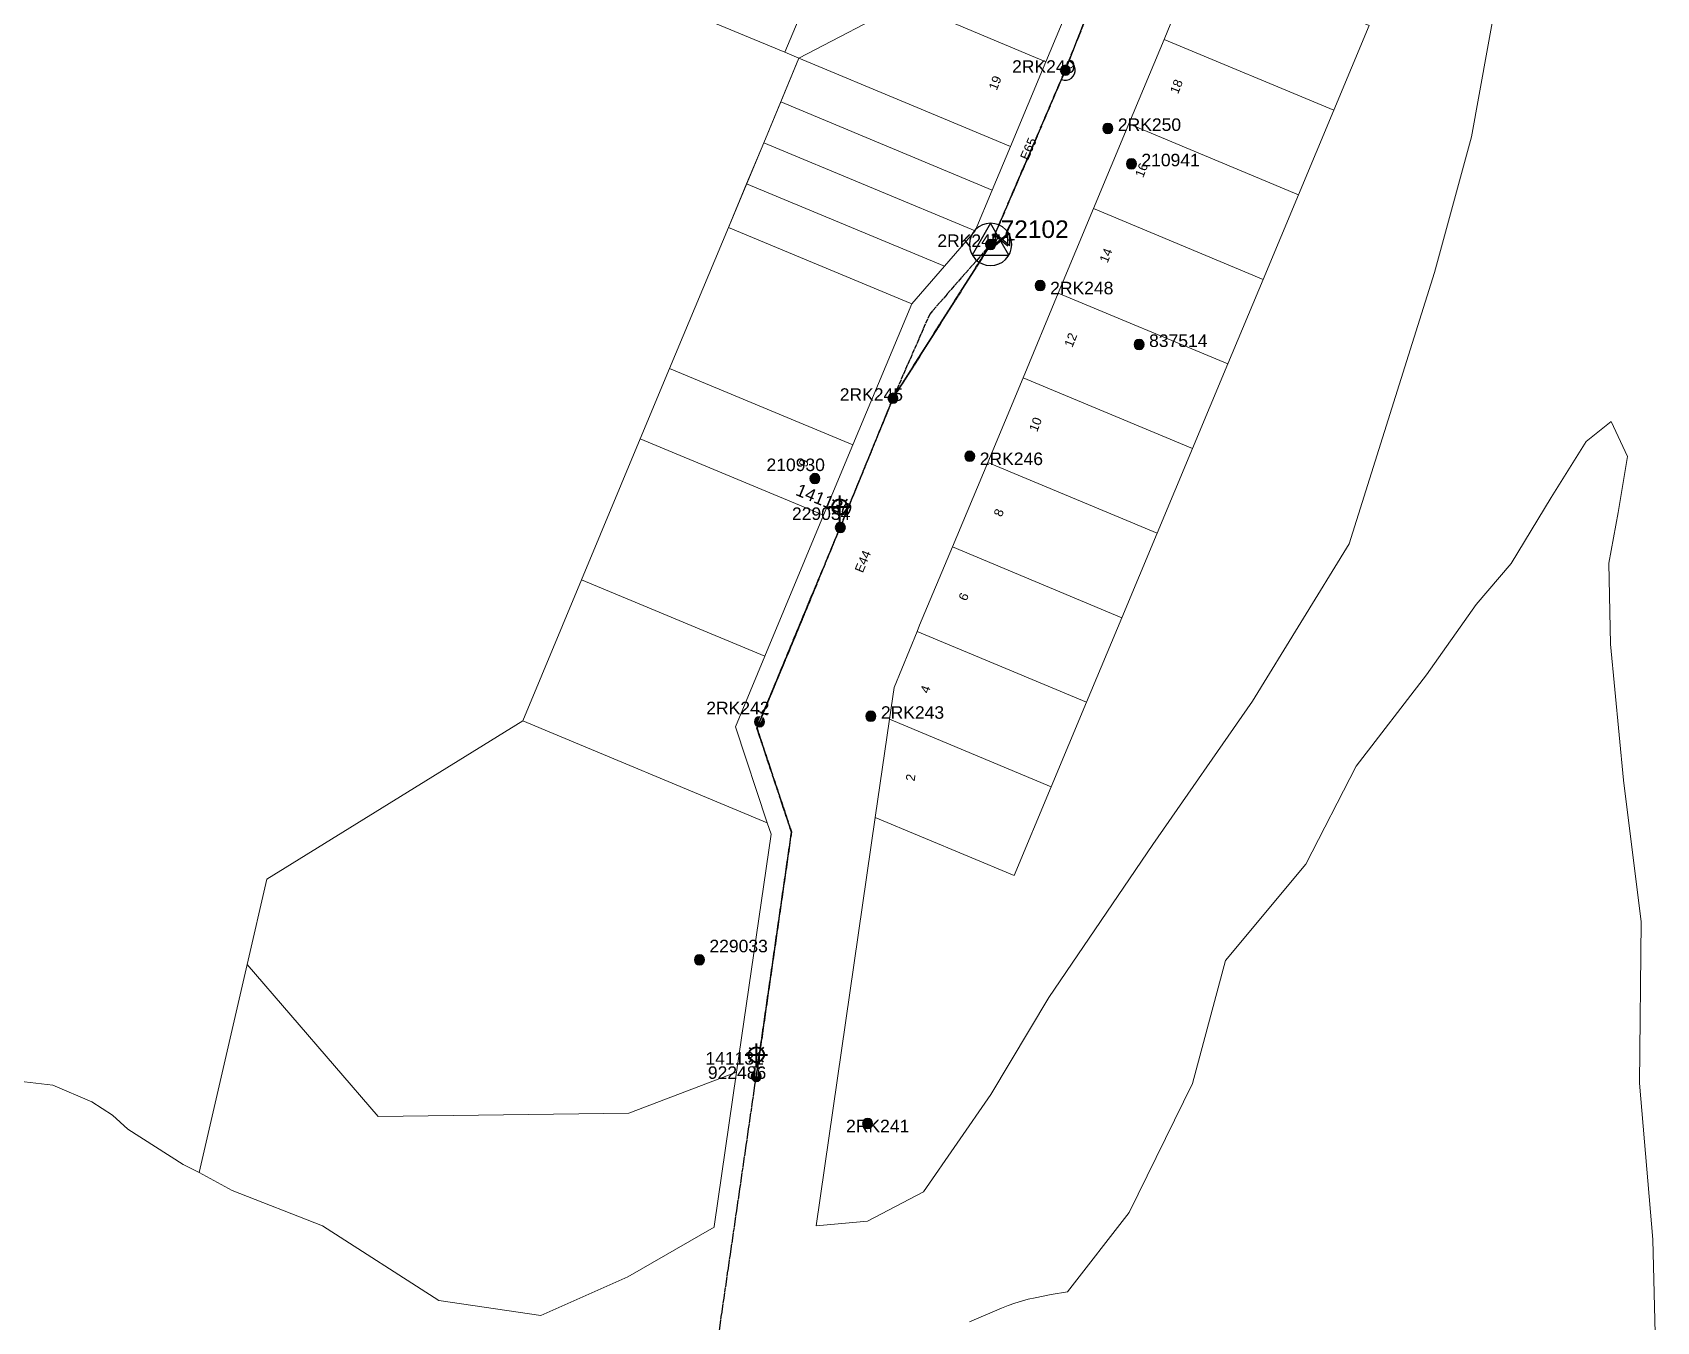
# Model space of a CAD drawing. Header units: metres. Extents: x 269214 to 271153, y 6086402 to 6088113.
# Drawn here: x 270164.3 to 270488.4, y 6086779.9 to 6087037.1 of the extents above; entities that cross this region are included whole.
import ezdxf
from ezdxf.enums import TextEntityAlignment as Align

# ---------------------------------------------------------------- set-up
doc = ezdxf.new("R2010")
doc.units = ezdxf.units.M
doc.linetypes.add('Cable Exist OH', pattern=[1, 1, 0])
doc.layers.get('0').update_dxf_attribs({"color": 6})
doc.layers.add('Cadastre Buildings_SP_EXT', color=9, linetype='Continuous', lineweight=5)
doc.layers.add('Cadastre Land Parcels_SP_EXT', color=9, linetype='Continuous', lineweight=5)
for name, color, linetype in [('Equip_LV_EXT', 7, 'Continuous'), ('Equip_SP_SL_EXT', 7, 'Continuous'), ('Mains_HV_EXT', 7, 'Continuous'), ('Mains_LV_EXT', 7, 'Continuous'), ('Mains_SL_EXT', 7, 'Continuous'), ('Sub_SP_TR_HV_LV_EXT', 7, 'Continuous'), ('SupportsOH_SP_TR_HV_LV_SL_EXT', 7, 'Continuous')]:
    doc.layers.add(name, color=color, linetype=linetype)
doc.styles.add('iecARIAL', font='arial.ttf', dxfattribs={"height": 2})
doc.styles.add('POLE_LABEL', font='arial.ttf')
doc.styles.get("Standard").update_dxf_attribs({"font": 'arial.ttf'})

# ---------------------------------------------------------------- blocks, each defined once
blk = doc.blocks.new('SUB_POLE_EXT')
blk.add_wipeout([(0, 4.22), (0.42, 4.2), (0.83, 4.14), (1.21, 4.05), (1.62, 3.9), (1.99, 3.72), (2.35, 3.51), (2.68, 3.26), (2.99, 2.99), (3.28, 2.66), (3.52, 2.34), (3.76, 1.92), (3.9, 1.62), (4.04, 1.23), (4.18, 0.63), (4.22, 0), (4.18, -0.61), (4.06, -1.15), (3.9, -1.62), (3.58, -2.24), (3.22, -2.73), (2.97, -3.01), (2.68, -3.26), (2.36, -3.5), (2, -3.72), (1.64, -3.89), (1.25, -4.03), (0.82, -4.14), (0.42, -4.2), (0, -4.22), (-0.41, -4.2), (-0.8, -4.15), (-1.21, -4.05), (-1.62, -3.9), (-1.99, -3.73), (-2.35, -3.51), (-2.68, -3.26), (-2.96, -3.02), (-3.23, -2.72), (-3.51, -2.35), (-3.71, -2.01), (-3.91, -1.6), (-4.05, -1.21), (-4.16, -0.76), (-4.22, -0.14), (-4.21, 0.39), (-4.14, 0.83), (-4.03, 1.27), (-3.9, 1.63), (-3.71, 2.02), (-3.5, 2.37), (-3.28, 2.67), (-2.99, 2.99), (-2.68, 3.27), (-2.33, 3.52), (-1.98, 3.73), (-1.63, 3.9), (-1.2, 4.05), (-0.78, 4.15), (-0.4, 4.21)])
blk.add_line((2.16, 0.48), (2.16, 0.48, 0))
blk.add_lwpolyline([(-4.22, 0, 1), (4.22, 0, 1)], format="xyb", close=True)
blk.add_lwpolyline([(2.14, 0.52), (0, 4.22), (-3.66, -2.11), (3.66, -2.11)], close=True)
for tag, height, flags, p in [('ASSET_NUM', 3.5, 8, (2, 2)), ('STREET_CODE', 0.2, 9, (1.5, 0)), ('CONSTRUCTED_VOLTAGE', 0.2, 9, (1.5, -0.2)), ('OPERATING_VOLTAGE', 0.2, 9, (1.5, -0.6)), ('OPERATED_BY', 0.2, 9, (1.5, -0.8)), ('ORIENTATION', 0.2, 9, (1.5, -1.2)), ('OWNED_BY', 0.2, 9, (1.5, -1.4)), ('SECONDARY_VOLTAGE', 0.2, 9, (1.5, -1.6)), ('STATE', 0.2, 9, (1.5, -1.8)), ('SUBSTATION_TYPE', 0.2, 9, (1.5, -2)), ('STREETNAME', 0.2, 9, (1.5, -2.8)), ('SUBURB', 0.2, 9, (1.5, -3)), ('NO_PHASES', 0.2, 9, (1.5, -0.4)), ('MAINTAINED_BY', 0.2, 9, (1.5, -1)), ('USAGE', 0.2, 9, (1.5, -2.2)), ('LEGEND', 0.2, 9, (1.5, -2.4)), ('LOCATION', 0.2, 9, (1.5, -2.6)), ('NOTES', 0.2, 9, (1.5, -3.2)), ('Z', 0.2, 1, (1.5, -3.4))]:
    blk.add_attdef(tag, text='', height=height, dxfattribs=dict(flags=flags)).set_placement(p, align=Align.MIDDLE_LEFT)
blk = doc.blocks.new('LV_OH_LINKS_DISTFUSE_EXT')
for p, q in [((0, 0), (0.96, 0)), ((3.84, 0), (4.8, 0))]:
    blk.add_line(p, q)
blk.add_lwpolyline([(3.84, -1.2), (3.84, 1.2), (0.96, -1.2), (0.96, 1.2)], close=True)
at = {"flags": 9}
for tag, p in [('ACTUAL_STATUS', (0, 0)), ('CONSTRUCTED_VOLTAGE', (0, -0.2)), ('OPERATING_VOLTAGE', (0, -0.6)), ('ORIENTATION', (0, -0.8)), ('OWNED_BY', (0, -1)), ('STATE', (0, -1.2)), ('SWITCH_TYPE', (0, -1.4)), ('NO_PHASES', (0, -0.4)), ('USAGE', (0, -1.6)), ('NOTES', (0, -1.8))]:
    blk.add_attdef(tag, text='', height=0.2, dxfattribs=at).set_placement(p, align=Align.MIDDLE_LEFT)
at = {"flags": 1}
blk.add_attdef('Z', (0, 0), '', height=0.2, dxfattribs=at)
blk = doc.blocks.new('SL_LANTERN_EXT')
at = {"lineweight": 40}
for p, q in [((-2.25, 4.22), (2.25, 4.22)), ((-1.46, 5.68), (-1.06, 5.28)), ((0, 1.97), (0, 6.47)), ((1.46, 5.68), (1.06, 5.28)), ((-1.46, 2.76), (-1.06, 3.16)), ((0, 0), (0, 2.72)), ((1.46, 2.76), (1.06, 3.16))]:
    blk.add_line(p, q, dxfattribs=at)
blk.add_circle((0, 4.22), 1.5, dxfattribs=at)
at = {"style": 'iecARIAL', "flags": 8}
blk.add_attdef('ASSET_NUM', (1.5, 1.5), '', height=2.5, dxfattribs=at)
for tag, p, height, flags in [('OPERATING_VOLTAGE', (0.98, -1.65), 0.2, 9), ('ORIENTATION', (0.98, -1.85), 0.2, 9), ('OWNED_BY', (0.98, -2.05), 0.2, 9), ('STATE', (0.98, -2.25), 0.2, 9), ('CONSTRUCTED_VOLTAGE', (0.98, -0.65), 0.2, 9), ('CONTROL_TYPE', (0.98, -0.85), 0.2, 9), ('LANTERN_PURPOSE', (0.98, -1.05), 0.2, 9), ('LANTERN_TYPE', (0.98, -1.25), 0.2, 9), ('NO_PHASES', (0.98, -1.45), 0.2, 9), ('USAGE', (0.98, -2.45), 0.2, 9), ('CEXIST', (0.98, -2.65), 0.2, 9), ('CNEW', (0.98, -2.85), 0.2, 9), ('CNUMBER', (0.98, -3.05), 0.2, 9), ('CREMOVE', (0.98, -3.25), 0.2, 9), ('LNUMBER', (2.18, -3.25), 2.5, 8), ('CREPLACE', (0.98, -3.45), 0.2, 9), ('LKINGHEIGHT', (0.98, -3.65), 0.2, 9), ('LBRACKET', (0.98, -3.85), 0.2, 9), ('LBRACKETVOCAB', (0.98, -4.05), 0.2, 9), ('LCATEGORY', (0.98, -4.25), 0.2, 9), ('LCHARGE1', (0.98, -4.45), 0.2, 9), ('LCHARGE1PERCENT', (0.98, -4.65), 0.2, 9), ('LCHARGE2', (0.98, -4.85), 0.2, 9), ('LCHARGE2PERCENT', (0.98, -5.05), 0.2, 9), ('LCHARGE3', (0.98, -5.25), 0.2, 9), ('LCHARGE3PERCENT', (0.98, -5.45), 0.2, 9), ('LEXIST', (0.98, -5.65), 0.2, 9), ('LLAMP', (0.98, -5.85), 0.2, 9), ('LLAMPVOCAB', (0.98, -6.05), 0.2, 9), ('LMAST', (0.98, -6.25), 0.2, 9), ('LMASTVOCAB', (0.98, -6.45), 0.2, 9), ('LNEW', (0.98, -6.65), 0.2, 9), ('STREETNAME', (0.98, -9.25), 0.2, 9), ('SUBURB', (0.98, -9.45), 0.2, 1), ('LANTNUMBER', (0.98, -6.85), 0.2, 9), ('LOUTREACH', (0.98, -7.25), 0.2, 9), ('LOUTREACHVOCAB', (0.98, -7.45), 0.2, 9), ('LRATECODE', (0.98, -7.65), 0.2, 9), ('LREMOVE', (0.98, -7.85), 0.2, 9), ('LREPLACE', (0.98, -8.05), 0.2, 9), ('LTYPE', (0.98, -8.25), 0.2, 9), ('LTYPEVOCAB', (0.98, -8.45), 0.2, 9), ('LEGEND', (0.98, -8.65), 0.2, 9), ('LOCATION', (0.98, -8.85), 0.2, 9), ('NOTES', (0.98, -9.05), 0.2, 9)]:
    blk.add_attdef(tag, p, '', height=height, dxfattribs=dict(flags=flags))
blk = doc.blocks.new('POLE_EXT')
blk.add_hatch(color=256).paths.add_polyline_path([(-1, 0, 1), (1, 0, 1)])
blk.add_lwpolyline([(-1, 0, 1), (1, 0, 1)], format="xyb", close=True)
for tag, height, flags, p in [('pNumber', 2.5, 8, (-17.84, 2.07)), ('OWNED_BY', 0.2, 9, (1.35, -0.4)), ('SPECIAL_USE', 0.2, 9, (1.35, -0.8)), ('STATE', 0.2, 9, (1.35, -1)), ('cLV', 0.2, 9, (1.35, -1.4)), ('hDepth', 0.2, 9, (1.35, -1.6)), ('hDia', 0.2, 9, (1.35, -1.8)), ('cHV', 0.2, 9, (1.35, -2)), ('PARENT', 0.2, 9, (1.35, -0.6)), ('USAGE', 0.2, 9, (1.35, -1.2)), ('LBRACKET', 0.2, 9, (1.35, -2.2)), ('LExisting', 0.2, 9, (1.35, -2.4)), ('LANTNUMBER', 0.2, 9, (1.35, -2.6)), ('LOther', 0.2, 9, (1.35, -2.8)), ('LRemove', 0.2, 9, (1.35, -3)), ('LEGEND', 0.2, 9, (1.35, -3.2)), ('cLinedev', 0.2, 9, (1.35, -3.4)), ('pExisting', 0.2, 9, (1.35, -3.8)), ('pFooting', 0.2, 9, (1.35, -4.4)), ('pNew', 0.2, 9, (1.35, -4.6)), ('pRelocate', 0.2, 9, (1.35, -5)), ('pRemove', 0.2, 9, (1.35, -5.2)), ('pReplace', 0.2, 9, (1.35, -5.4)), ('pStay', 0.2, 9, (1.35, -5.6)), ('pType', 0.2, 9, (1.35, -5.8)), ('cspan', 0.2, 9, (1.35, -6)), ('STREETNAME', 0.2, 9, (1.35, -6.2)), ('SUBURB', 0.2, 9, (1.35, -6.4)), ('LOCATION', 0.2, 9, (1.35, -3.6)), ('PFNUMBER', 0.2, 9, (1.35, -4)), ('NEWPFNUMBER', 0.2, 9, (1.35, -4.2)), ('OPERATED_BY', 0.2, 9, (1.36, -7.01)), ('NOTES', 0.2, 9, (1.35, -6.6)), ('MAINTAINED_BY', 0.2, 9, (1.36, -6.81))]:
    blk.add_attdef(tag, text='', height=height, dxfattribs=dict(flags=flags)).set_placement(p, align=Align.MIDDLE_LEFT)
at = {"style": 'POLE_LABEL'}
for tag, height, flags, p in [('ASSET_NUM', 2.5, 8, (2, 2)), ('STRUCTURE_PLANT_NUMBER', 0.2, 9, (1.35, 0.03)), ('STREET_CODE', 0.2, 9, (1.35, -0.2))]:
    blk.add_attdef(tag, text='', height=height, dxfattribs=dict(at, flags=flags)).set_placement(p, align=Align.MIDDLE_LEFT)
at = {"flags": 1}
blk.add_attdef('Z', (1.35, -7.33), '', height=0.2, dxfattribs=at)
blk = doc.blocks.new('End Shackle_EXT')
blk.add_wipeout([(0, 0.25), (1.81, 0.25), (1.82, -0.25), (0, -0.25)])
blk.add_line((1.81, -1), (1.81, 1))
at = {"flags": 1}
blk.add_attdef('Z', (0, 0), '', height=0.2, dxfattribs=at)
at = {"flags": 9}
for tag, p in [('CONNECTOR_TYPE', (0, 0)), ('CONSTRUCTED_VOLTAGE', (0, -0.2)), ('OPERATING_VOLTAGE', (0, -0.6)), ('ORIENTATION', (0, -0.8)), ('OWNED_BY', (0, -1)), ('STATE', (0, -1.2)), ('NO_PHASES', (0, -0.4)), ('USAGE', (0, -1.4)), ('NOTES', (0, -1.6))]:
    blk.add_attdef(tag, text='', height=0.2, dxfattribs=at).set_placement(p, align=Align.MIDDLE_LEFT)

msp = doc.modelspace()

# ---------------------------------------------------------------- linework, layer by layer
at = {"layer": 'Cadastre Buildings_SP_EXT', "linetype": 'Continuous'}
for points in [[(270339.76, 6086982.98), (270339.43, 6086983.12), (270303.18, 6086998.23), (270291.45, 6086970.09), (270328.03, 6086954.84), (270339.76, 6086982.98)], [(270322.16, 6086940.77), (270285.58, 6086956.02), (270273.85, 6086927.88), (270310.43, 6086912.63), (270322.16, 6086940.77)], [(270304.57, 6086898.55), (270310.43, 6086912.63), (270273.85, 6086927.88), (270262.12, 6086899.74), (270310.94, 6086879.39), (270304.57, 6086898.55)], [(270304.81, 6086829.63), (270311.69, 6086877.15), (270310.94, 6086879.39), (270262.12, 6086899.74), (270211.09, 6086868.14), (270207.16, 6086851.11), (270233.29, 6086820.81), (270283.3, 6086821.48), (270304.81, 6086829.63)]]:
    msp.add_lwpolyline(points, close=True, dxfattribs=at)
at = {"layer": 'Cadastre Land Parcels_SP_EXT', "linetype": 'Continuous'}
for points in [[(270329.77, 6087069.77), (270312.89, 6087076.81), (270297.56, 6087040.21), (270314.44, 6087033.17), (270329.77, 6087069.77)], [(270317.26, 6087032), (270314.44, 6087033.17), (270329.77, 6087069.77), (270346.66, 6087062.73), (270338.44, 6087043.04), (270317.26, 6087032)], [(270371.98, 6087052.18), (270346.66, 6087062.73), (270338.44, 6087043.04), (270366.51, 6087031.29), (270373.55, 6087048.17), (270371.98, 6087052.18)], [(270431.03, 6087038.5), (270397.17, 6087052.64), (270392.69, 6087041.91), (270390.13, 6087035.75), (270423.98, 6087021.62), (270431.03, 6087038.5)], [(270366.51, 6087031.29), (270338.44, 6087043.04), (270317.26, 6087032), (270339.22, 6087022.81), (270359.47, 6087014.4), (270359.47, 6087014.4), (270366.51, 6087031.29)], [(270423.98, 6087021.62), (270390.13, 6087035.75), (270383.09, 6087018.87), (270416.93, 6087004.74), (270423.98, 6087021.62)], [(270359.47, 6087014.4), (270359.47, 6087014.4), (270339.22, 6087022.81), (270317.26, 6087032), (270313.61, 6087023.26), (270355.83, 6087005.67), (270359.47, 6087014.4)], [(270416.93, 6087004.74), (270383.09, 6087018.87), (270376.05, 6087001.98), (270409.88, 6086987.86), (270409.89, 6086987.85), (270416.93, 6087004.74)], [(270346.29, 6086990.47), (270306.8, 6087006.92), (270303.18, 6086998.23), (270339.43, 6086983.12), (270339.76, 6086982.98), (270346.29, 6086990.47)], [(270402.83, 6086970.98), (270369.01, 6086985.1), (270361.97, 6086968.21), (270395.78, 6086954.1), (270395.78, 6086954.1), (270402.83, 6086970.98)], [(270328.03, 6086954.84), (270291.45, 6086970.09), (270285.58, 6086956.02), (270322.16, 6086940.77), (270328.03, 6086954.84)], [(270395.78, 6086954.1), (270395.78, 6086954.1), (270361.97, 6086968.21), (270354.93, 6086951.33), (270388.73, 6086937.22), (270395.78, 6086954.1)], [(270388.73, 6086937.22), (270354.93, 6086951.33), (270347.89, 6086934.45), (270381.68, 6086920.34), (270388.73, 6086937.22)], [(270381.68, 6086920.34), (270347.89, 6086934.45), (270341.33, 6086918.82), (270340.85, 6086917.56), (270374.63, 6086903.46), (270381.68, 6086920.34)], [(270374.63, 6086903.46), (270340.85, 6086917.56), (270336.22, 6086906.43), (270335.29, 6086900.06), (270367.59, 6086886.58), (270374.63, 6086903.46)], [(270367.59, 6086886.58), (270335.29, 6086900.06), (270332.45, 6086880.45), (270360.2, 6086868.88), (270367.59, 6086886.58)], [(270304.81, 6086829.63), (270283.3, 6086821.48), (270233.29, 6086820.81), (270207.16, 6086851.11), (270197.59, 6086809.59), (270204.12, 6086806), (270222.19, 6086799), (270245.4, 6086784.06), (270265.72, 6086781.06), (270283.11, 6086788.79), (270300.33, 6086798.7), (270300.36, 6086798.84), (270304.81, 6086829.63)]]:
    msp.add_lwpolyline(points, close=True, dxfattribs=at)
for points in [[(270159.29, 6086828.09), (270168.36, 6086827.02), (270176.15, 6086823.72), (270180.28, 6086821.04), (270183.36, 6086818.27), (270194.37, 6086811.22), (270197.59, 6086809.59), (270207.16, 6086851.11), (270211.09, 6086868.14), (270262.12, 6086899.74), (270273.85, 6086927.88), (270285.58, 6086956.02), (270291.45, 6086970.09), (270303.18, 6086998.23), (270310.22, 6087015.12), (270317.26, 6087032), (270314.44, 6087033.17), (270297.56, 6087040.21)], [(270488.38, 6086766.81), (270487.67, 6086796.22), (270484.97, 6086827.43), (270485.35, 6086859.64), (270481.77, 6086887.91), (270479.18, 6086915.07), (270478.88, 6086931.25), (270480.72, 6086941.34), (270482.56, 6086952.48), (270479.36, 6086959.52), (270474.32, 6086955.49), (270467.36, 6086944.33), (270459.41, 6086931.12), (270452.38, 6086922.98), (270442.46, 6086908.93), (270428.42, 6086890.68), (270418.39, 6086871.16), (270402.35, 6086851.92), (270395.79, 6086827.4), (270383.16, 6086801.63), (270370.86, 6086785.81), (270367.6, 6086785.27), (270364.39, 6086784.63), (270363.02, 6086784.31), (270361.66, 6086783.94), (270360.32, 6086783.52), (270359, 6086783.06), (270357.69, 6086782.55), (270351.29, 6086779.81)]]:
    msp.add_lwpolyline(points, dxfattribs=at)
at = {"layer": 'Mains_LV_EXT', "linetype": 'Cable Exist OH'}
msp.add_lwpolyline([(270370.4, 6087029.58), (270379.9, 6087053.8)], dxfattribs=at)
at = {"layer": 'Mains_LV_EXT', "linetype": 'Continuous'}
msp.add_lwpolyline([(270369.64, 6087027.73, 1.001077), (270371.13, 6087031.44)], format="xyb", dxfattribs=at)

# ---------------------------------------------------------------- block references
at = {"layer": 'Equip_SP_SL_EXT'}
ref = msp.add_blockref('SL_LANTERN_EXT', (270325.39, 6086938.23), dxfattribs=at)
ref.add_attrib('ASSET_NUM', '141130', dxfattribs={"layer": '0', "height": 2.5, "rotation": 337.5263, "style": 'iecARIAL'}).set_placement((270326.89, 6086939.73), align=Align.BOTTOM_RIGHT)
ref = msp.add_blockref('SL_LANTERN_EXT', (270308.75, 6086828.9), dxfattribs=at)
ref.add_attrib('ASSET_NUM', '141131', dxfattribs={"layer": '0', "height": 2.5, "style": 'iecARIAL'}).set_placement((270310.25, 6086830.4), align=Align.BOTTOM_RIGHT)
at = {"layer": 'Sub_SP_TR_HV_LV_EXT'}
ref = msp.add_blockref('SUB_POLE_EXT', (270355.49, 6086994.82), dxfattribs=at)
ref.add_attrib('ASSET_NUM', '72102', dxfattribs={"layer": '0', "height": 3.5}).set_placement((270357.49, 6086995.07), align=Align.BOTTOM_LEFT)
at = {"layer": 'SupportsOH_SP_TR_HV_LV_SL_EXT'}
ref = msp.add_blockref('POLE_EXT', (270370.4, 6087029.58), dxfattribs=at)
ref.add_attrib('ASSET_NUM', '2RK249', dxfattribs={"layer": '0', "height": 2.5, "style": 'POLE_LABEL'}).set_placement((270372.4, 6087030.33), align=Align.MIDDLE_RIGHT)
ref = msp.add_blockref('POLE_EXT', (270378.89, 6087017.98), dxfattribs=at)
ref.add_attrib('ASSET_NUM', '2RK250', dxfattribs={"layer": '0', "height": 2.5, "style": 'POLE_LABEL'}).set_placement((270380.89, 6087018.73), align=Align.MIDDLE_LEFT)
ref = msp.add_blockref('POLE_EXT', (270383.59, 6087010.92), dxfattribs=at)
ref.add_attrib('ASSET_NUM', '210941', dxfattribs={"layer": '0', "height": 2.5, "style": 'POLE_LABEL'}).set_placement((270385.59, 6087011.67), align=Align.MIDDLE_LEFT)
ref = msp.add_blockref('POLE_EXT', (270365.38, 6086986.62), dxfattribs=at)
ref.add_attrib('ASSET_NUM', '2RK248', dxfattribs={"layer": '0', "height": 2.5, "style": 'POLE_LABEL'}).set_placement((270367.38, 6086987.37), align=Align.TOP_LEFT)
ref = msp.add_blockref('POLE_EXT', (270385.12, 6086974.86), dxfattribs=at)
ref.add_attrib('ASSET_NUM', '837514', dxfattribs={"layer": '0', "height": 2.5, "style": 'POLE_LABEL'}).set_placement((270387.12, 6086975.61), align=Align.MIDDLE_LEFT)
ref = msp.add_blockref('POLE_EXT', (270336.01, 6086964.12), dxfattribs=at)
ref.add_attrib('ASSET_NUM', '2RK245', dxfattribs={"layer": '0', "height": 2.5, "style": 'POLE_LABEL'}).set_placement((270338.01, 6086964.87), align=Align.MIDDLE_RIGHT)
ref = msp.add_blockref('POLE_EXT', (270320.43, 6086948.1), dxfattribs=at)
ref.add_attrib('ASSET_NUM', '210930', dxfattribs={"layer": '0', "height": 2.5, "style": 'POLE_LABEL'}).set_placement((270322.43, 6086948.85), align=Align.BOTTOM_RIGHT)
ref = msp.add_blockref('POLE_EXT', (270351.33, 6086952.55), dxfattribs=at)
ref.add_attrib('ASSET_NUM', '2RK246', dxfattribs={"layer": '0', "height": 2.5, "style": 'POLE_LABEL'}).set_placement((270353.33, 6086953.3), align=Align.TOP_LEFT)
ref = msp.add_blockref('POLE_EXT', (270325.51, 6086938.34), dxfattribs=at)
ref.add_attrib('ASSET_NUM', '229034', dxfattribs={"layer": '0', "height": 2.5, "style": 'POLE_LABEL'}).set_placement((270327.51, 6086939.09), align=Align.BOTTOM_RIGHT)
ref = msp.add_blockref('POLE_EXT', (270309.38, 6086899.57), dxfattribs=at)
ref.add_attrib('ASSET_NUM', '2RK242', dxfattribs={"layer": '0', "height": 2.5, "style": 'POLE_LABEL'}).set_placement((270311.38, 6086900.32), align=Align.BOTTOM_RIGHT)
ref = msp.add_blockref('POLE_EXT', (270331.6, 6086900.67), dxfattribs=at)
ref.add_attrib('ASSET_NUM', '2RK243', dxfattribs={"layer": '0', "height": 2.5, "style": 'POLE_LABEL'}).set_placement((270333.6, 6086901.42), align=Align.MIDDLE_LEFT)
ref = msp.add_blockref('POLE_EXT', (270297.39, 6086852.06), dxfattribs=at)
ref.add_attrib('ASSET_NUM', '229033', dxfattribs={"layer": '0', "height": 2.5, "style": 'POLE_LABEL'}).set_placement((270299.39, 6086852.81), align=Align.BOTTOM_LEFT)
ref = msp.add_blockref('POLE_EXT', (270308.73, 6086828.8), dxfattribs=at)
ref.add_attrib('ASSET_NUM', '922486', dxfattribs={"layer": '0', "height": 2.5, "style": 'POLE_LABEL'}).set_placement((270310.73, 6086829.55), align=Align.MIDDLE_RIGHT)
ref = msp.add_blockref('POLE_EXT', (270330.96, 6086819.4), dxfattribs=at)
ref.add_attrib('ASSET_NUM', '2RK241', dxfattribs={"layer": '0', "height": 2.5, "style": 'POLE_LABEL'}).set_placement((270332.96, 6086820.15), align=Align.TOP_CENTER)

# ---------------------------------------------------------------- texts
at = {"layer": 'Cadastre Land Parcels_SP_EXT'}
for s, rotation, p in [('19', 68.5456, (270356.71, 6087025.43)), ('18', 68.4432, (270392.89, 6087024.71)), ('16', 68.4431, (270385.93, 6087008.02)), ('14', 68.4428, (270378.83, 6086991)), ('12', 68.4432, (270371.8, 6086974.13)), ('10', 68.4429, (270364.77, 6086957.28)), ('9', 68.5972, (270318.78, 6086950.25)), ('8', 68.4434, (270357.71, 6086940.32)), ('6', 68.443, (270350.69, 6086923.55)), ('4', 70.5037, (270343.1, 6086905.09)), ('2', 81.7916, (270340.32, 6086887.62))]:
    msp.add_text(s, height=1.8, rotation=rotation, dxfattribs=at).set_placement(p)
at = {"layer": 'Mains_LV_EXT'}
for s, rotation, p in [('E65', 66.5106, (270362.96, 6087011.51)), ('E44', 67.4671, (270329.97, 6086929.16))]:
    msp.add_text(s, height=1.8, rotation=rotation, dxfattribs=at).set_placement(p)

# ---------------------------------------------------------------- next in the draw order: linework, layer by layer
at = {"layer": 'Cadastre Land Parcels_SP_EXT', "linetype": 'Continuous'}
msp.add_lwpolyline([(270431.03, 6087038.5), (270423.98, 6087021.62), (270416.93, 6087004.74), (270409.89, 6086987.85), (270402.83, 6086970.98), (270395.78, 6086954.1), (270388.73, 6086937.22), (270381.68, 6086920.34), (270374.63, 6086903.46), (270367.59, 6086886.58), (270360.2, 6086868.88), (270332.45, 6086880.45), (270320.66, 6086798.98), (270330.94, 6086799.9), (270342.1, 6086805.77), (270355.52, 6086825.19), (270367.13, 6086844.57), (270387.9, 6086875.06), (270387.9, 6086875.06), (270407.75, 6086903.69), (270427.02, 6086935.1), (270444.09, 6086989.22), (270451.45, 6087016.31), (270456.29, 6087043.09)], dxfattribs=at)
for points in [[(270355.83, 6087005.67), (270313.61, 6087023.26), (270310.22, 6087015.12), (270352.43, 6086997.52), (270355.83, 6087005.67)], [(270352.43, 6086997.52), (270310.22, 6087015.12), (270306.8, 6087006.92), (270346.29, 6086990.47), (270352.43, 6086997.52)], [(270409.89, 6086987.85), (270409.88, 6086987.86), (270376.05, 6087001.98), (270369.01, 6086985.1), (270402.83, 6086970.98), (270409.89, 6086987.85)]]:
    msp.add_lwpolyline(points, close=True, dxfattribs=at)
at = {"layer": 'Mains_HV_EXT', "linetype": 'Cable Exist OH'}
msp.add_lwpolyline([(270379.9, 6087053.8), (270370.4, 6087029.58), (270355.49, 6086994.82)], dxfattribs=at)
at = {"layer": 'Mains_LV_EXT', "linetype": 'Cable Exist OH'}
for points in [[(270355.49, 6086994.82), (270370.4, 6087029.58)], [(270355.49, 6086994.82), (270336.01, 6086964.12)]]:
    msp.add_lwpolyline(points, dxfattribs=at)
at = {"layer": 'Mains_SL_EXT', "linetype": 'Cable Exist OH'}
msp.add_lwpolyline([(270379.9, 6087053.8), (270370.4, 6087029.58), (270355.49, 6086994.82), (270343.34, 6086980.94), (270336.01, 6086964.12), (270325.39, 6086938.23)], dxfattribs=at)

# ---------------------------------------------------------------- next in the draw order: block references
at = {"layer": 'Equip_LV_EXT'}
for p in [(270355.08, 6086995.74), (270355.49, 6086995.82)]:
    msp.add_blockref('LV_OH_LINKS_DISTFUSE_EXT', p, dxfattribs=at)
at = {"layer": 'Mains_LV_EXT', "rotation": 84.38198006195078}
msp.add_blockref('End Shackle_EXT', (270308.73, 6086828.8), dxfattribs=at)
at = {"layer": 'Mains_SL_EXT', "rotation": 67.46714436887153}
msp.add_blockref('End Shackle_EXT', (270309.38, 6086899.57), dxfattribs=at)
at = {"layer": 'SupportsOH_SP_TR_HV_LV_SL_EXT'}
ref = msp.add_blockref('POLE_EXT', (270355.49, 6086994.82), dxfattribs=at)
ref.add_attrib('ASSET_NUM', '2RK247', dxfattribs={"layer": '0', "height": 2.5, "style": 'POLE_LABEL'}).set_placement((270357.49, 6086995.57), align=Align.MIDDLE_RIGHT)

# ---------------------------------------------------------------- next in the draw order: linework, layer by layer
at = {"layer": 'Mains_HV_EXT', "linetype": 'Cable Exist OH'}
msp.add_lwpolyline([(270282.36, 6086647.28), (270293.31, 6086722.57), (270308.73, 6086828.8), (270315.77, 6086877.54), (270308.86, 6086898.31), (270309.38, 6086899.57), (270318.67, 6086922), (270325.51, 6086938.34), (270336.01, 6086964.12), (270355.49, 6086994.82)], dxfattribs=at)
at = {"layer": 'Mains_LV_EXT', "linetype": 'Cable Exist OH'}
for points in [[(270336.01, 6086964.12), (270325.39, 6086938.23), (270318.44, 6086921.38), (270309.38, 6086899.57)], [(270309.38, 6086899.57), (270308.88, 6086898.26), (270315.75, 6086877.6), (270308.73, 6086828.8)]]:
    msp.add_lwpolyline(points, dxfattribs=at)
at = {"layer": 'Mains_SL_EXT', "linetype": 'Cable Exist OH'}
msp.add_lwpolyline([(270325.39, 6086938.23), (270318.3, 6086920.99), (270309.38, 6086899.57)], dxfattribs=at)

doc.saveas('drawing.dxf')
